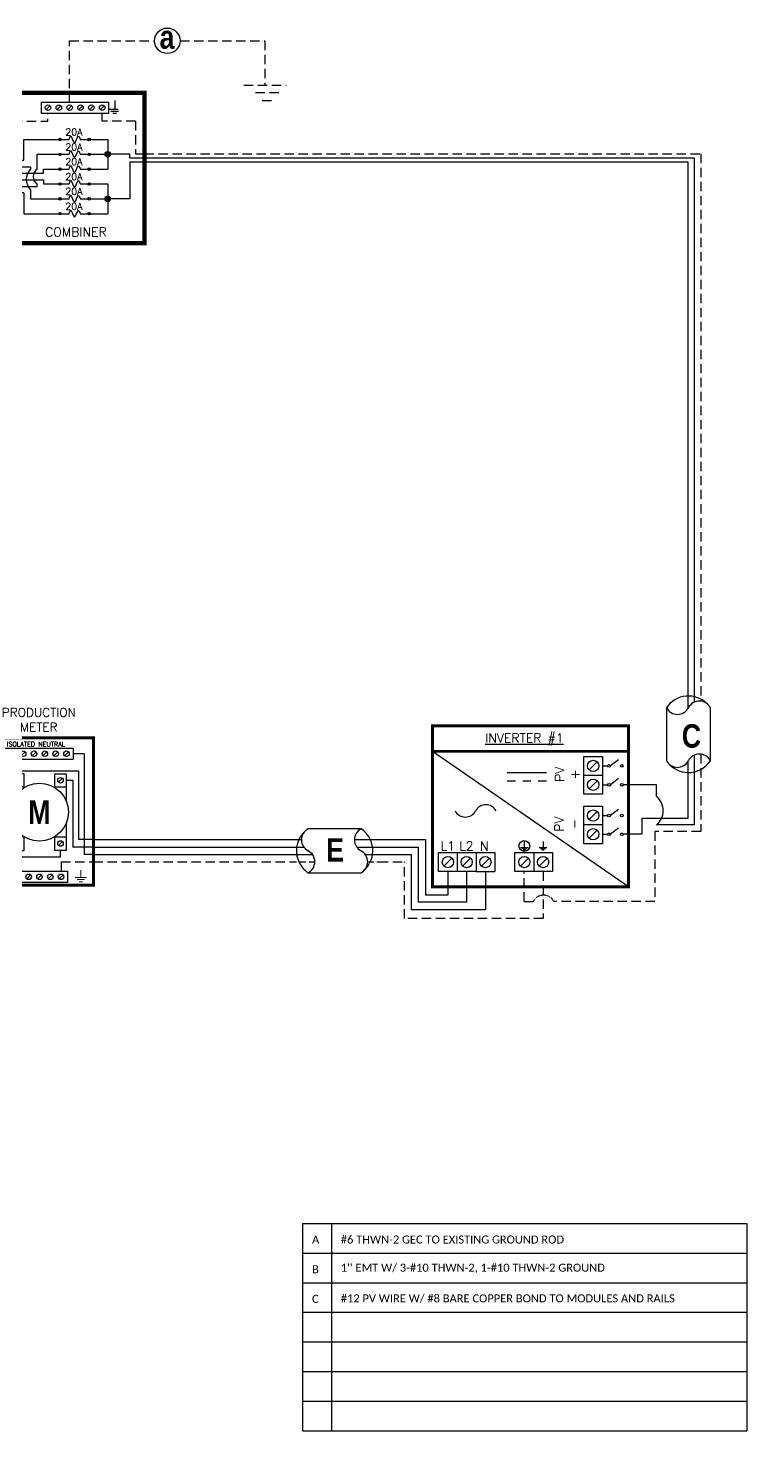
# Model space of a CAD drawing. Header units: feet. Extents: x 6168 to 6938, y 14556 to 15119.
# Drawn here: x 6649 to 6938, y 14556 to 15119 of the extents above; entities that cross this region are included whole.
import ezdxf

# ---------------------------------------------------------------- set-up
doc = ezdxf.new("R2010")
doc.units = ezdxf.units.FT
doc.header["$MEASUREMENT"] = 0
doc.linetypes.add('HIDDEN', pattern=[0.375, 0.25, -0.125])
doc.styles.add('ONE LINE TXT', font='techb___.ttf')
doc.styles.get("Standard").update_dxf_attribs({"font": 'simplex.shx'})

# ---------------------------------------------------------------- blocks, each defined once
blk = doc.blocks.new('3stringCombiner')
at = {"linetype": 'Continuous'}
h = blk.add_hatch(color=7, dxfattribs=at)
h.dxf.hatch_style = 1
edge = h.paths.add_edge_path()
edge.add_arc((20.51, 41.65), 0.513, 0, 360)
h = blk.add_hatch(color=7, dxfattribs=at)
h.dxf.hatch_style = 1
edge = h.paths.add_edge_path()
edge.add_arc((32.29, 41.65), 0.513, 0, 360)
h = blk.add_hatch(color=7, dxfattribs=at)
h.dxf.hatch_style = 1
edge = h.paths.add_edge_path()
edge.add_arc((20.51, 35.69), 0.513, 0, 360)
h = blk.add_hatch(color=7, dxfattribs=at)
h.dxf.hatch_style = 1
edge = h.paths.add_edge_path()
edge.add_arc((32.29, 35.69), 0.513, 0, 360)
h = blk.add_hatch(color=254, dxfattribs=at)
h.dxf.hatch_style = 1
edge = h.paths.add_edge_path()
edge.add_arc((39.7, 35.69), 1.11, 0, 360)
h = blk.add_hatch(color=7, dxfattribs=at)
h.dxf.hatch_style = 1
edge = h.paths.add_edge_path()
edge.add_arc((20.51, 29.73), 0.513, 0, 360)
h = blk.add_hatch(color=7, dxfattribs=at)
h.dxf.hatch_style = 1
edge = h.paths.add_edge_path()
edge.add_arc((32.29, 29.73), 0.513, 0, 360)
h = blk.add_hatch(color=253, dxfattribs=at)
h.dxf.hatch_style = 1
edge = h.paths.add_edge_path()
edge.add_arc((20.51, 23.77), 0.513, 0, 360)
h = blk.add_hatch(color=253, dxfattribs=at)
h.dxf.hatch_style = 1
edge = h.paths.add_edge_path()
edge.add_arc((32.29, 23.77), 0.513, 0, 360)
h = blk.add_hatch(color=253, dxfattribs=at)
h.dxf.hatch_style = 1
edge = h.paths.add_edge_path()
edge.add_arc((20.51, 17.8), 0.513, 0, 360)
h = blk.add_hatch(color=253, dxfattribs=at)
h.dxf.hatch_style = 1
edge = h.paths.add_edge_path()
edge.add_arc((32.29, 17.8), 0.513, 0, 360)
h = blk.add_hatch(color=254, dxfattribs=at)
h.dxf.hatch_style = 1
edge = h.paths.add_edge_path()
edge.add_arc((39.7, 17.8), 1.11, 0, 360)
h = blk.add_hatch(color=253, dxfattribs=at)
h.dxf.hatch_style = 1
edge = h.paths.add_edge_path()
edge.add_arc((20.51, 11.84), 0.513, 0, 360)
h = blk.add_hatch(color=253, dxfattribs=at)
h.dxf.hatch_style = 1
edge = h.paths.add_edge_path()
edge.add_arc((32.29, 11.84), 0.513, 0, 360)
at = {"color": 1, "linetype": 'Continuous'}
for p, q in [((13.11, 52.12), (13.11, 56.66)), ((13.11, 56.66), (40.06, 56.66)), ((40.06, 56.66), (40.06, 52.12)), ((40.06, 52.12), (13.11, 52.12)), ((21.03, 41.65), (24.16, 41.66)), ((28.66, 41.65), (31.78, 41.65)), ((21.03, 35.69), (24.16, 35.69)), ((28.66, 35.69), (31.78, 35.69)), ((21.03, 29.73), (24.16, 29.73)), ((28.66, 29.73), (31.78, 29.73)), ((21.03, 23.77), (24.16, 23.77)), ((28.66, 23.77), (31.78, 23.77)), ((21.03, 17.8), (24.16, 17.81)), ((28.66, 17.8), (31.78, 17.8)), ((21.03, 11.84), (24.16, 11.85)), ((28.66, 11.84), (31.78, 11.84))]:
    blk.add_line(p, q, dxfattribs=at)
at = {"color": 4, "linetype": 'Continuous'}
for p, q in [((16.49, 55.18), (14.92, 53.6)), ((20.84, 55.18), (19.27, 53.6)), ((25.19, 55.18), (23.62, 53.6)), ((29.54, 55.18), (27.97, 53.6)), ((33.89, 55.18), (32.32, 53.6)), ((38.25, 55.18), (36.67, 53.6))]:
    blk.add_line(p, q, dxfattribs=at)
at = {"color": 92, "linetype": 'HIDDEN', "ltscale": 15}
for p, q in [((37.46, 49.04), (37.46, 52.12)), ((50.81, 49.04), (37.46, 49.04)), ((50.81, 49.04), (50.81, 35.92)), ((0, 35.92), (3.44, 35.92)), ((50.81, 35.92), (54.46, 35.92))]:
    blk.add_line(p, q, dxfattribs=at)
at = {"color": 7, "linetype": 'Continuous'}
for p, q in [((48.55, 35.69), (39.7, 35.69)), ((48.55, 34.31), (48.55, 35.69)), ((48.55, 34.31), (54.46, 34.31)), ((0, 33.3), (3.44, 33.3)), ((0, 28.06), (3.43, 28.06)), ((0, 22.81), (3.44, 22.81))]:
    blk.add_line(p, q, dxfattribs=at)
at = {"color": 253, "linetype": 'Continuous'}
for p, q in [((0, 30.68), (3.44, 30.68)), ((48.55, 32.71), (48.55, 17.8)), ((48.55, 32.71), (54.46, 32.71)), ((0, 25.43), (3.44, 25.43)), ((0, 20.19), (3.44, 20.19)), ((6.06, 20.19), (6.06, 11.84)), ((48.55, 17.8), (39.7, 17.8)), ((6.06, 11.84), (13.92, 11.84))]:
    blk.add_line(p, q, dxfattribs=at)
at = {"lineweight": 50, "const_width": 1.71}
blk.add_lwpolyline([(54.46, 0), (0, 0), (0, 60.34), (54.46, 60.34)], close=True, dxfattribs=at)
blk.add_lwpolyline([(54.46, 0), (0, 0), (0, 60.34), (54.46, 60.34)], close=True, dxfattribs=at)
at = {"color": 92, "linetype": 'HIDDEN', "ltscale": 15, "flags": 128}
for points in [[(42.53, 57.24), (42.53, 53.74)], [(3.44, 35.92), (3.44, 49.04), (15.71, 49.04), (15.71, 52.12)], [(40.18, 53.74), (44.87, 53.74)], [(44.05, 52.87), (41, 52.87)], [(43.24, 52.01), (41.81, 52.01)]]:
    blk.add_lwpolyline(points, dxfattribs=at)
at = {"color": 7, "linetype": 'Continuous', "flags": 128}
for points in [[(3.44, 33.3), (6.06, 33.3), (6.06, 41.65), (13.92, 41.65)], [(13.92, 41.65), (20.51, 41.65)], [(32.29, 41.65), (39.7, 41.65)], [(39.7, 41.65), (39.7, 29.73)], [(11.3, 29.73), (11.3, 35.69), (13.92, 35.69)], [(13.92, 35.69), (20.51, 35.69)], [(13.92, 35.69), (20.51, 35.69)], [(32.29, 35.69), (39.7, 35.69)], [(3.43, 28.06), (13.92, 28.06), (13.92, 29.73)], [(13.92, 29.73), (20.51, 29.73)], [(13.92, 29.73), (20.51, 29.73)], [(32.29, 29.73), (39.7, 29.73)], [(3.44, 22.81), (11.3, 22.81), (11.3, 23.77)]]:
    blk.add_lwpolyline(points, dxfattribs=at)
at = {"color": 253, "linetype": 'Continuous', "flags": 128}
for points in [[(3.44, 30.68), (8.68, 30.68), (8.68, 29.73)], [(3.44, 25.43), (13.92, 25.43), (13.92, 23.77)], [(13.92, 23.77), (20.51, 23.77)], [(13.92, 23.77), (20.51, 23.77)], [(32.29, 23.77), (39.7, 23.77)], [(39.7, 23.77), (39.7, 11.84)], [(6.06, 20.19), (3.44, 20.19)], [(8.68, 21.46), (8.68, 17.8), (13.92, 17.8)], [(13.92, 17.8), (20.51, 17.8)], [(13.92, 17.8), (20.51, 17.8)], [(32.29, 17.8), (39.7, 17.8)], [(13.92, 11.84), (20.51, 11.84)], [(32.29, 11.84), (39.7, 11.84)]]:
    blk.add_lwpolyline(points, dxfattribs=at)
at = {"color": 4, "linetype": 'Continuous'}
for centre in [(15.71, 54.39), (20.06, 54.39), (24.41, 54.39), (28.76, 54.39), (33.11, 54.39), (37.46, 54.39)]:
    blk.add_circle(centre, 1.11, dxfattribs=at)
at = {"color": 7, "linetype": 'Continuous'}
for centre, radius in [((20.51, 41.65), 0.513), ((32.29, 41.65), 0.513), ((20.51, 35.69), 0.513), ((32.29, 35.69), 0.513), ((39.7, 35.69), 1.11), ((39.7, 35.69), 1.11), ((20.51, 29.73), 0.513), ((32.29, 29.73), 0.513), ((39.7, 17.8), 1.11), ((39.7, 17.8), 1.11)]:
    blk.add_circle(centre, radius, dxfattribs=at)
at = {"color": 253, "linetype": 'Continuous'}
for centre in [(20.51, 23.77), (32.29, 23.77), (20.51, 17.8), (32.29, 17.8), (20.51, 11.84), (32.29, 11.84)]:
    blk.add_circle(centre, 0.513, dxfattribs=at)
blk.add_arc((12.9, 25.59), 5.91, 135.6055, 224.3945, dxfattribs=at)
at = {"color": 7, "linetype": 'Continuous'}
blk.add_arc((13.34, 26.75), 3.61, 124.3567, 235.6433, dxfattribs=at)
at = {"color": 1, "linetype": 'Continuous'}
for points in [[(24.16, 41.66), (24.82, 42.99), (26.41, 40.31), (27.87, 42.99), (28.66, 41.65)], [(24.16, 35.69), (24.82, 37.03), (26.41, 34.34), (27.87, 37.03), (28.66, 35.69)], [(24.16, 29.73), (24.82, 31.07), (26.41, 28.38), (27.87, 31.07), (28.66, 29.73)], [(24.16, 23.77), (24.82, 25.11), (26.41, 22.42), (27.87, 25.11), (28.66, 23.77)], [(24.16, 17.81), (24.82, 19.15), (26.41, 16.46), (27.87, 19.15), (28.66, 17.8)], [(24.16, 11.85), (24.82, 13.19), (26.41, 10.5), (27.87, 13.19), (28.66, 11.84)]]:
    blk.add_spline(points, degree=3, dxfattribs=at)
for p in [(22.67, 43.23), (22.67, 37.27), (22.67, 31.31), (22.67, 25.35), (22.67, 19.39), (22.67, 13.43)]:
    blk.add_text('20A', height=2.778, dxfattribs=at).set_placement(p)
at = {"color": 1, "insert": (26.91, 4.5), "char_height": 3.658, "attachment_point": 5}
blk.add_mtext_dynamic_manual_height_columns('COMBINER', width=1.1897, gutter_width=7.17, heights=[0], dxfattribs=at)
blk = doc.blocks.new('*U13')
at = {"color": 7, "linetype": 'Continuous'}
for p, q in [((-7.14, 13.31), (-28.39, 13.31)), ((-28.39, -4.31), (-7.14, -4.31))]:
    blk.add_line(p, q, dxfattribs=at)
at = {"color": 7}
for p, q in [((-35.53, 9), (-31.05, 9)), ((-9.81, 9), (0, 9))]:
    blk.add_line(p, q, dxfattribs=at)
at = {"color": 10}
for p, q in [((-35.53, 6), (-30.11, 6)), ((-8.87, 6), (0, 6))]:
    blk.add_line(p, q, dxfattribs=at)
at = {"color": 253}
for p, q in [((-35.53, 3), (-26.66, 3)), ((-5.41, 3), (0, 3))]:
    blk.add_line(p, q, dxfattribs=at)
at = {"color": 92, "linetype": 'HIDDEN', "ltscale": 10}
for p, q in [((-4.48, 0), (0, 0)), ((-35.53, 0), (-25.72, 0))]:
    blk.add_line(p, q, dxfattribs=at)
at = {"color": 7, "linetype": 'Continuous'}
for centre, start, end in [((-22.54, 4.5), 133.9732, 236.4265), ((-12.99, 4.5), 313.9732, 56.4265)]:
    blk.add_arc(centre, 10.58, start, end, dxfattribs=at)
at = {"linetype": 'Continuous'}
for centre, start, end in [((-26.08, 8.91), 117.6639, 242.3361), ((-4.83, 8.91), 117.6639, 242.3361), ((-30.7, 0.09), 297.6639, 62.3361), ((-9.45, 0.09), 297.6639, 62.3361)]:
    blk.add_arc(centre, 4.98, start, end, dxfattribs=at)
blk = doc.blocks.new('*U26')
at = {"color": 7}
blk.add_line((-79.14, 9), (0, 9), dxfattribs=at)
at = {"color": 10}
blk.add_line((-79.14, 6), (0, 6), dxfattribs=at)
at = {"color": 253}
blk.add_line((-79.14, 3), (0, 3), dxfattribs=at)
at = {"color": 92, "linetype": 'HIDDEN', "ltscale": 15}
blk.add_line((-79.14, 0), (0, 0), dxfattribs=at)
blk = doc.blocks.new('productionMeter')
at = {"color": 1, "linetype": 'Continuous'}
for p, q in [((-35.13, 41.18), (-35.13, 45.72)), ((-35.13, 45.72), (-8.18, 45.72)), ((-8.18, 45.72), (-8.18, 41.18)), ((-8.18, 41.18), (-35.13, 41.18)), ((-32.38, 35.4), (-32.38, 24.5)), ((-27.84, 35.4), (-32.38, 35.4)), ((-27.84, 29.86), (-27.84, 35.4)), ((-15.47, 29.86), (-15.47, 35.4)), ((-15.47, 35.4), (-10.93, 35.4)), ((-10.93, 35.4), (-10.93, 24.5)), ((-27.84, 30.21), (-32.38, 30.21)), ((-15.47, 30.21), (-10.93, 30.21)), ((-32.38, 15.55), (-32.38, 4.64)), ((-10.93, 15.55), (-10.93, 4.64)), ((-27.84, 10.04), (-32.38, 10.04)), ((-27.84, 4.64), (-27.84, 10.18)), ((-15.47, 4.64), (-15.47, 10.18)), ((-15.47, 10.04), (-10.93, 10.04)), ((-32.38, 4.64), (-27.84, 4.64)), ((-10.93, 4.64), (-15.47, 4.64)), ((-37.32, -8.24), (-37.32, -3.7)), ((-37.32, -3.7), (-10.37, -3.7)), ((-10.37, -3.7), (-10.37, -8.24)), ((-10.37, -8.24), (-37.32, -8.24))]:
    blk.add_line(p, q, dxfattribs=at)
at = {"color": 253, "linetype": 'Continuous'}
for p, q in [((-39.9, 3), (-39.9, 43.45)), ((-39.9, 43.45), (-35.13, 43.45)), ((-3.71, 43.45), (-8.18, 43.45)), ((-3.71, 43.45), (-3.71, 3)), ((-43.61, 3), (-39.9, 3)), ((0, 3), (-3.71, 3))]:
    blk.add_line(p, q, dxfattribs=at)
at = {"color": 4, "linetype": 'Continuous'}
for p, q in [((-31.74, 44.23), (-33.32, 42.66)), ((-27.39, 44.23), (-28.97, 42.66)), ((-23.04, 44.23), (-24.62, 42.66)), ((-18.69, 44.23), (-20.26, 42.66)), ((-14.34, 44.23), (-15.91, 42.66)), ((-9.99, 44.23), (-11.56, 42.66)), ((-29.33, 33.59), (-30.9, 32.02)), ((-12.41, 33.59), (-13.98, 32.02)), ((-29.33, 8.23), (-30.9, 6.66)), ((-12.41, 8.23), (-13.98, 6.66)), ((-33.93, -5.19), (-35.51, -6.76)), ((-29.58, -5.19), (-31.15, -6.76)), ((-25.23, -5.19), (-26.8, -6.76)), ((-20.88, -5.19), (-22.45, -6.76)), ((-16.53, -5.19), (-18.1, -6.76)), ((-12.18, -5.19), (-13.75, -6.76))]:
    blk.add_line(p, q, dxfattribs=at)
at = {"color": 7}
for p, q in [((-30.11, 35.4), (-30.11, 36.59)), ((-30.11, 36.59), (-5.98, 36.59)), ((-5.98, 36.59), (-5.98, 9)), ((-43.61, 9), (-34.54, 9)), ((-34.54, 7.44), (-34.54, 9)), ((-32.38, 7.44), (-34.54, 7.44)), ((0, 9), (-5.98, 9))]:
    blk.add_line(p, q, dxfattribs=at)
at = {"color": 10, "linetype": 'Continuous'}
for p, q in [((-10.93, 32.81), (-8.25, 32.81)), ((-8.25, 32.81), (-8.25, 6)), ((-43.61, 6), (-37.24, 6)), ((-37.24, 6), (-37.24, 2.05)), ((0, 6), (-8.25, 6)), ((-37.24, 2.05), (-13.2, 2.05)), ((-13.2, 2.05), (-13.2, 4.64))]:
    blk.add_line(p, q, dxfattribs=at)
at = {"color": 92, "linetype": 'HIDDEN', "ltscale": 15}
for p, q in [((-43.61, 0), (-34.72, 0)), ((-12.97, 0), (-12.97, -3.7)), ((-12.97, 0), (0, 0)), ((-34.72, 0), (-34.72, -3.7))]:
    blk.add_line(p, q, dxfattribs=at)
at = {"lineweight": 50, "const_width": 1.19}
blk.add_lwpolyline([(-43.61, -9.34), (-43.61, 49.84), (0, 49.84), (0, -9.34)], close=True, dxfattribs=at)
at = {"color": 92, "linetype": 'Continuous', "lineweight": 5, "ltscale": 0.05, "flags": 128}
for points in [[(-5.04, -3.33), (-5.04, -6.18)], [(-2.7, -6.18), (-7.38, -6.18)], [(-6.57, -7.05), (-3.51, -7.05)], [(-5.76, -7.91), (-4.32, -7.91)]]:
    blk.add_lwpolyline(points, dxfattribs=at)
at = {"color": 4, "linetype": 'Continuous'}
for centre in [(-32.53, 43.45), (-28.18, 43.45), (-23.83, 43.45), (-19.48, 43.45), (-15.13, 43.45), (-10.78, 43.45), (-30.11, 32.81), (-13.2, 32.81), (-30.11, 7.44), (-13.2, 7.44), (-34.72, -5.97), (-30.37, -5.97), (-26.02, -5.97), (-21.67, -5.97), (-17.32, -5.97), (-12.97, -5.97)]:
    blk.add_circle(centre, 1.11, dxfattribs=at)
at = {"linetype": 'Continuous'}
blk.add_circle((-21.65, 20.02), 11.62, dxfattribs=at)
at = {"color": 4, "linetype": 'Continuous'}
blk.add_text('ISOLATED NEUTRAL', height=1.8743, dxfattribs=at).set_placement((-34.77, 46.37))
at = {"color": 253, "linetype": 'Continuous', "style": 'ONE LINE TXT'}
blk.add_text('M', height=9.38, dxfattribs=at).set_placement((-26.21, 15.31))
at = {"color": 1, "insert": (-21.93, 57.08), "char_height": 3.5433, "attachment_point": 5}
blk.add_mtext_dynamic_manual_height_columns('PRODUCTION METER', width=1.3203, gutter_width=7.17, heights=[0], dxfattribs=at)
blk = doc.blocks.new('*U17')
at = {"color": 7}
blk.add_blockref('productionMeter', (0, 0), dxfattribs=at)
blk = doc.blocks.new('*T25')
at = {"linetype": 'ByBlock', "lineweight": -2, "transparency": 16777216}
for p, q in [((0, 0), (178.52, 0)), ((0, 0), (0, -83.27)), ((11.58, 0), (11.58, -83.27)), ((178.52, 0), (178.52, -83.27)), ((0, -11.84), (178.52, -11.84)), ((0, -23.75), (178.52, -23.75)), ((0, -35.65), (178.52, -35.65)), ((0, -47.56), (178.52, -47.56)), ((0, -59.46), (178.52, -59.46)), ((0, -71.37), (178.52, -71.37)), ((0, -83.27), (178.52, -83.27))]:
    blk.add_line(p, q, dxfattribs=at)
at = {"color": 0, "linetype": 'Continuous', "transparency": 16777216, "char_height": 3.2119, "attachment_point": 7}
for s, insert, width in [('{\\fCalibri|b0|i0|c0;A', (3.78, -8.06), 4.025), ('{\\fCalibri|b0|i0|c0;#6 THWN-2 GEC TO EXISTING GROUND ROD', (15.36, -8.06), 159.3801), ('{\\fCalibri|b0|i0|c0;B', (3.78, -19.97), 4.025), ("{\\fCalibri|b0|i0|c0;1'' EMT W/ 3-#10 THWN-2, 1-#10 THWN-2 GROUND", (15.36, -19.97), 159.3801), ('{\\fCalibri|b0|i0|c0;C', (3.78, -31.87), 4.025), ('{\\fCalibri|b0|i0|c0;#12 PV WIRE W/ #8 BARE COPPER BOND TO MODULES AND RAILS', (15.36, -31.87), 159.3801), ('{\\fCalibri|b0|i0|c0;', (3.78, -43.78), 4.025), ('{\\fCalibri|b0|i0|c0;', (15.36, -43.78), 159.3801), ('{\\fCalibri|b0|i0|c0;', (3.78, -55.68), 4.025), ('{\\fCalibri|b0|i0|c0;', (15.36, -55.68), 159.3801), ('{\\fCalibri|b0|i0|c0;', (3.78, -67.59), 4.025), ('{\\fCalibri|b0|i0|c0;', (15.36, -67.59), 159.3801), ('{\\fCalibri|b0|i0|c0;', (3.78, -79.5), 4.025), ('{\\fCalibri|b0|i0|c0;', (15.36, -79.5), 159.3801)]:
    blk.add_mtext(s, dxfattribs=dict(at, insert=insert, width=width))

msp = doc.modelspace()

# ---------------------------------------------------------------- linework, layer by layer
at = {"color": 92, "linetype": 'HIDDEN', "ltscale": 15}
for p, q in [((6665.49, 15089.37), (6665.49, 15113.96)), ((6665.49, 15113.96), (6699.6, 15113.96)), ((6709.82, 15113.96), (6743.93, 15113.96)), ((6743.93, 15113.96), (6743.93, 15096.17)), ((6695.54, 15068.63), (6919.05, 15068.63)), ((6919.05, 15068.63), (6919.05, 14848.82)), ((6919.05, 14827.58), (6919.05, 14796.55)), ((6919.05, 14796.55), (6900.55, 14796.55)), ((6900.55, 14796.55), (6900.55, 14768.47)), ((6789.69, 14784.29), (6800.04, 14784.29)), ((6800.04, 14761.6), (6800.04, 14784.29)), ((6848.15, 14768.47), (6848.15, 14780.5)), ((6855.69, 14780.5), (6855.69, 14761.6)), ((6848.15, 14768.47), (6851.75, 14768.47)), ((6900.55, 14768.47), (6859.99, 14768.47)), ((6855.69, 14761.6), (6800.04, 14761.6))]:
    msp.add_line(p, q, dxfattribs=at)
at = {"color": 7, "linetype": 'Continuous'}
for p, q in [((6695.54, 15067.02), (6916.43, 15067.02)), ((6916.43, 15067.02), (6916.43, 14848.42)), ((6905.26, 14846.19), (6905.26, 14824.95)), ((6922.88, 14824.95), (6922.88, 14846.19)), ((6890, 14774.34), (6811.23, 14828.71)), ((6916.43, 14827.17), (6916.43, 14799.17)), ((6857.05, 14820.1), (6841.29, 14820.1)), ((6844.58, 14816.69), (6841.29, 14816.69)), ((6850.82, 14816.69), (6847.52, 14816.69)), ((6857.05, 14816.69), (6853.76, 14816.69)), ((6901.26, 14815.29), (6887.86, 14815.29)), ((6901.26, 14810.57), (6901.26, 14815.29)), ((6916.43, 14799.17), (6901.26, 14799.17)), ((6789.69, 14793.29), (6808.39, 14793.29)), ((6808.39, 14793.29), (6808.39, 14770.91)), ((6817.45, 14780.5), (6817.45, 14770.91)), ((6817.45, 14770.91), (6808.39, 14770.91))]:
    msp.add_line(p, q, dxfattribs=at)
at = {"color": 253, "linetype": 'Continuous'}
for p, q in [((6695.54, 15065.42), (6913.81, 15065.42)), ((6913.81, 15065.42), (6913.81, 14845.75)), ((6913.81, 14824.51), (6913.81, 14801.79)), ((6913.81, 14801.79), (6895.35, 14801.79)), ((6895.35, 14801.79), (6895.35, 14795.4)), ((6895.35, 14795.4), (6887.86, 14795.4)), ((6789.69, 14787.29), (6802.78, 14787.29)), ((6802.78, 14765.14), (6802.78, 14787.29)), ((6832.51, 14780.5), (6832.51, 14765.14)), ((6832.51, 14765.14), (6802.78, 14765.14))]:
    msp.add_line(p, q, dxfattribs=at)
at = {"color": 1, "linetype": 'Continuous'}
for p, q in [((6872.04, 14811.53), (6872.04, 14826.59)), ((6872.04, 14826.59), (6879.58, 14826.59)), ((6872.04, 14811.53), (6872.04, 14826.59)), ((6879.58, 14826.59), (6879.58, 14811.53)), ((6879.58, 14826.59), (6879.58, 14819.06)), ((6886.01, 14825.29), (6882.74, 14822.85)), ((6879.58, 14819.06), (6872.04, 14819.06)), ((6879.58, 14822.83), (6881.62, 14822.83)), ((6886.01, 14817.75), (6882.74, 14815.31)), ((6879.58, 14815.29), (6881.62, 14815.29)), ((6879.58, 14811.53), (6872.04, 14811.53)), ((6872.04, 14791.63), (6872.04, 14806.7)), ((6872.04, 14806.7), (6879.58, 14806.7)), ((6879.58, 14806.7), (6879.58, 14799.16)), ((6879.58, 14802.93), (6881.62, 14802.93)), ((6886.01, 14805.39), (6882.74, 14802.95)), ((6879.58, 14799.16), (6872.04, 14799.16)), ((6879.58, 14799.16), (6879.58, 14791.63)), ((6879.58, 14795.4), (6881.62, 14795.4)), ((6886.01, 14797.86), (6882.74, 14795.42)), ((6879.58, 14791.63), (6872.04, 14791.63)), ((6813.68, 14788.04), (6828.75, 14788.04)), ((6813.68, 14780.5), (6813.68, 14788.04)), ((6813.68, 14788.04), (6821.21, 14788.04)), ((6821.21, 14788.04), (6821.21, 14780.5)), ((6828.75, 14788.04), (6828.75, 14780.5)), ((6828.75, 14788.04), (6836.28, 14788.04)), ((6836.28, 14788.04), (6836.28, 14780.5)), ((6844.39, 14788.04), (6859.45, 14788.04)), ((6844.39, 14780.5), (6844.39, 14788.04)), ((6844.39, 14788.04), (6851.92, 14788.04)), ((6851.92, 14788.04), (6851.92, 14780.5)), ((6859.45, 14788.04), (6859.45, 14780.5)), ((6828.75, 14780.5), (6813.68, 14780.5)), ((6828.75, 14780.5), (6836.28, 14780.5)), ((6859.45, 14780.5), (6844.39, 14780.5))]:
    msp.add_line(p, q, dxfattribs=at)
at = {"color": 4, "linetype": 'Continuous'}
for p, q in [((6877.42, 14824.43), (6874.2, 14821.22)), ((6877.42, 14816.9), (6874.2, 14813.69)), ((6877.42, 14804.54), (6874.2, 14801.32)), ((6877.42, 14797), (6874.2, 14793.79)), ((6819.05, 14785.88), (6815.84, 14782.66)), ((6826.59, 14785.88), (6823.37, 14782.66)), ((6834.12, 14785.88), (6830.91, 14782.66)), ((6849.76, 14785.88), (6846.55, 14782.66)), ((6857.29, 14785.88), (6854.08, 14782.66))]:
    msp.add_line(p, q, dxfattribs=at)
at = {"color": 10, "linetype": 'Continuous'}
for p, q in [((6789.69, 14790.29), (6805.45, 14790.29)), ((6805.45, 14790.29), (6805.45, 14768.11)), ((6824.98, 14780.5), (6824.98, 14768.11)), ((6824.98, 14768.11), (6805.45, 14768.11))]:
    msp.add_line(p, q, dxfattribs=at)
at = {"color": 92, "linetype": 'HIDDEN', "ltscale": 15, "flags": 128}
for points in [[(6735.45, 15096.17), (6752.42, 15096.17)], [(6749.48, 15093.03), (6738.39, 15093.03)], [(6746.54, 15089.89), (6741.33, 15089.89)]]:
    msp.add_lwpolyline(points, dxfattribs=at)
at = {"color": 7, "lineweight": 50, "const_width": 1.19}
msp.add_lwpolyline([(6811.23, 14774.34), (6811.23, 14838.99), (6890, 14838.99), (6890, 14774.34)], close=True, dxfattribs=at)
at = {"lineweight": 50, "const_width": 1.19}
msp.add_lwpolyline([(6811.23, 14828.71), (6811.23, 14838.99), (6890, 14838.99), (6890, 14828.71)], close=True, dxfattribs=at)
at = {"color": 92, "linetype": 'Continuous', "flags": 128}
for points in [[(6846.61, 14790.15), (6849.69, 14790.15)], [(6849.15, 14789.58), (6847.15, 14789.58)], [(6848.15, 14792.45), (6848.15, 14790.15)], [(6854.15, 14790.15), (6857.22, 14790.15)], [(6856.69, 14789.58), (6854.68, 14789.58)], [(6855.69, 14792.45), (6855.69, 14790.15)], [(6848.62, 14789.01), (6847.68, 14789.01)], [(6856.16, 14789.01), (6855.21, 14789.01)]]:
    msp.add_lwpolyline(points, dxfattribs=at)
at = {"color": 7, "linetype": 'Continuous'}
msp.add_circle((6704.71, 15113.96), 5.11, dxfattribs=at)
at = {"color": 4, "linetype": 'Continuous'}
for centre in [(6875.81, 14822.83), (6875.81, 14815.29), (6875.81, 14802.93), (6875.81, 14795.4), (6817.45, 14784.27), (6824.98, 14784.27), (6832.51, 14784.27), (6848.15, 14784.27), (6855.69, 14784.27)]:
    msp.add_circle(centre, 2.27, dxfattribs=at)
at = {"color": 1, "linetype": 'Continuous'}
for centre in [(6882.16, 14822.83), (6887.32, 14822.83), (6882.16, 14815.29), (6887.32, 14815.29), (6882.16, 14802.93), (6887.32, 14802.93), (6882.16, 14795.4), (6887.32, 14795.4)]:
    msp.add_circle(centre, 0.541, dxfattribs=at)
at = {"color": 92, "linetype": 'Continuous'}
msp.add_circle((6848.15, 14790.7), 2.17, dxfattribs=at)
at = {"color": 7, "linetype": 'Continuous'}
for centre, start, end in [((6914.07, 14840.34), 43.9732, 146.4265), ((6914.07, 14830.8), 223.9732, 326.4265)]:
    msp.add_arc(centre, 10.58, start, end, dxfattribs=at)
at = {"linetype": 'Continuous'}
for centre, radius, start, end in [((6909.66, 14848.5), 4.98, 207.6639, 332.3361), ((6918.48, 14843.88), 4.98, 27.6639, 152.3361), ((6909.66, 14827.26), 4.98, 207.6639, 332.3361), ((6918.48, 14822.64), 4.98, 27.6639, 152.3361), ((6832.7, 14802.65), 4.65, 27.6639, 152.3361), ((6896.49, 14804.87), 7.43, 309.9338, 50.0662), ((6824.46, 14806.97), 4.65, 207.6639, 332.3361)]:
    msp.add_arc(centre, radius, start, end, dxfattribs=at)
at = {"color": 92, "linetype": 'HIDDEN', "ltscale": 0.3}
msp.add_arc((6855.87, 14766.31), 4.65, 27.6639, 152.3361, dxfattribs=at)

# ---------------------------------------------------------------- block references
at = {"color": 7}
for name, p in [('3stringCombiner', (6641.08, 15032.71)), ('*U17', (6675.02, 14784.29)), ('*U13', (6789.69, 14784.29)), ('*U26', (6754.16, 14784.29))]:
    msp.add_blockref(name, p, dxfattribs=at)
msp.add_blockref('*T25', (6759.07, 14639.15))

# ---------------------------------------------------------------- texts
at = {"color": 1, "linetype": 'Continuous'}
msp.add_text('%%UINVERTER #1', height=3.6576, dxfattribs=at).set_placement((6832.44, 14832.26))
at = {"color": 1, "linetype": 'Continuous', "char_height": 9.3833, "attachment_point": 1, "style": 'ONE LINE TXT'}
for s, insert in [('{\\W1;\\C256;a}', (6701.61, 15120.15)), ('{\\W1;\\C256;C}', (6911.4, 14839.58)), ('{\\W1;\\C256;E}', (6768.55, 14793.83))]:
    msp.add_mtext_dynamic_manual_height_columns(s, width=0.1385, gutter_width=2.13, heights=[0], dxfattribs=dict(at, insert=insert))
at = {"color": 1, "char_height": 3.658, "attachment_point": 5, "rotation": 90}
for s, width, insert in [('PV +', 2.8378, (6865.42, 14819.47)), ('PV -', 2.8013, (6865.19, 14799.49))]:
    msp.add_mtext_dynamic_manual_height_columns(s, width=width, gutter_width=0.75, heights=[0], dxfattribs=dict(at, insert=insert))
at = {"color": 1, "attachment_point": 5}
for s, insert, char_height in [('L1', (6817.39, 14790.68), 3.658), ('L2', (6824.85, 14790.71), 3.658), ('N', (6832.1, 14790.65), 3.66)]:
    msp.add_mtext_dynamic_manual_height_columns(s, width=0.1481, gutter_width=0.75, heights=[0], dxfattribs=dict(at, insert=insert, char_height=char_height))

doc.saveas('drawing.dxf')
